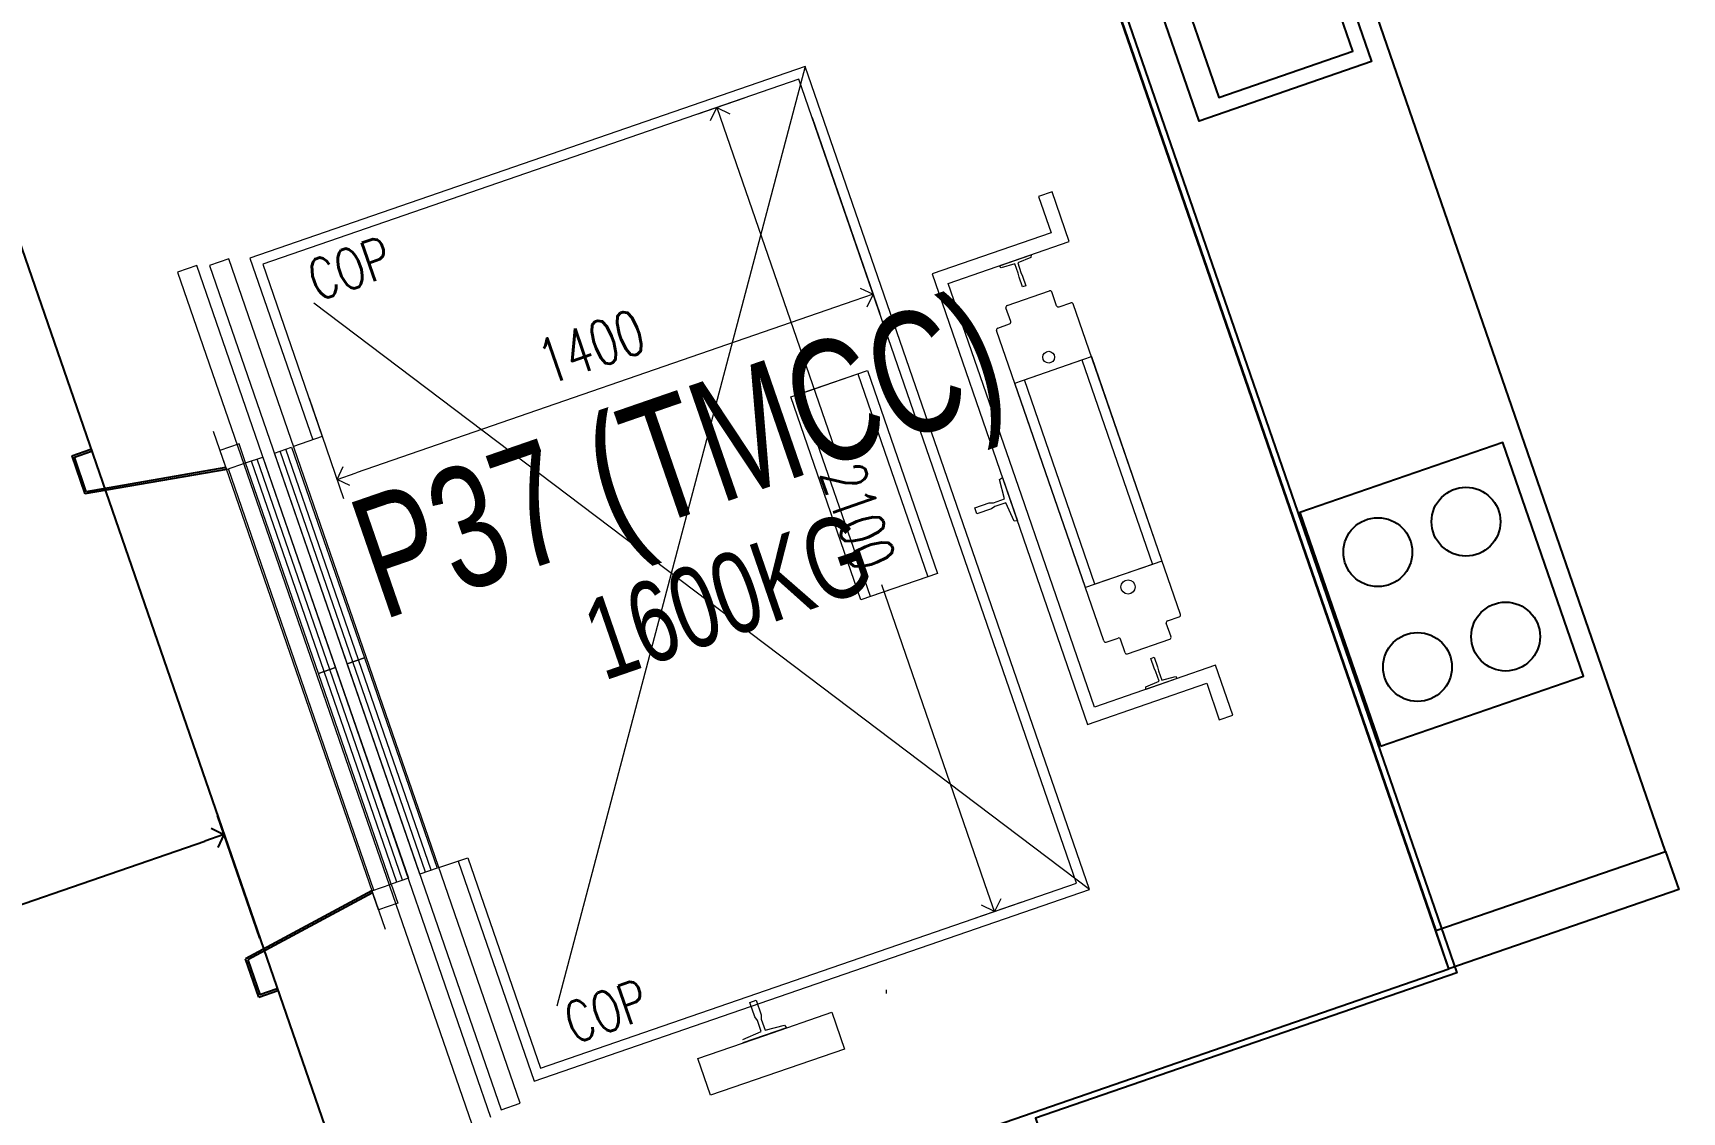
# Model space of a CAD drawing. Header units: millimetres. Extents: x -361699137 to 361252145, y -356478932 to 356523199.
# Drawn here: x 255205 to 259276, y 36315 to 38979 of the extents above; entities that cross this region are included whole.
import ezdxf
from ezdxf.enums import TextEntityAlignment as Align
from ezdxf.xclip import XClip

# ---------------------------------------------------------------- set-up
doc = ezdxf.new("R2010")
doc.units = ezdxf.units.MM
doc.header["$LTSCALE"] = 100
doc.header["$MEASUREMENT"] = 0
doc.header["$XCLIPFRAME"] = 0
doc.linetypes.add('Xref_ST_MBDV Cot vach 30.7.2022$0$ACAD_ISO02W100', pattern=[15, 12, -3])
for name, color, linetype in [('A-ANNO-ROOM', 50, 'Continuous'), ('IDEA - dim', 251, 'Continuous'), ('Xref_ST_MBDV Cot vach 30.7.2022$0$KT-Net manh', 139, 'Continuous'), ('Xref_ST_MBDV Cot vach 30.7.2022$0$KT-Text', 7, 'Continuous')]:
    doc.layers.add(name, color=color, linetype=linetype)
doc.layers.add('dien tich thong thuy', color=3, linetype='Continuous', plot=False)
doc.layers.add('Xref_ST_MBDV Cot vach 30.7.2022$0$KT-Noi that', color=36, linetype='Continuous', lineweight=9)
doc.styles.add('220126_HDN_HBA typical plan$0$211210_HDN_HBA_TYPICAL PLAN CORE OPT 1$0$HBA-Text', font='GOTHIC.TTF')
doc.styles.add('Xref_ST_MBDV Cot vach 30.7.2022$0$Arial', font='arial.ttf', dxfattribs={"width": 0.7})
doc.styles.add('Xref_ST_MBDV Cot vach 30.7.2022$0$ROMANS', font='ROMANS.SHX')
doc.styles.add('Xref_ST_MBDV Cot vach 30.7.2022$0$xref.N.Cot vach tang N2$0$DIM', font='vnsimli.shx', dxfattribs={"width": 0.7})
doc.dimstyles.new('Xref_ST_MBDV Cot vach 30.7.2022$0$xref.N.Cot vach tang N2$0$CCU 1-100 A1', dxfattribs={"dimscale": 100, "dimtxt": 2.2, "dimasz": 1, "dimexe": 1, "dimexo": 0, "dimgap": 1, "dimtad": 1, "dimdec": 0, "dimdsep": 46, "dimtxsty": 'Xref_ST_MBDV Cot vach 30.7.2022$0$xref.N.Cot vach tang N2$0$DIM', "dimblk1": 'Xref_ST_MBDV Cot vach 30.7.2022$0$xref.N.Cot vach tang N2$0$_ARCHTICK', "dimblk2": 'Xref_ST_MBDV Cot vach 30.7.2022$0$xref.N.Cot vach tang N2$0$_ARCHTICK', "dimsah": 1, "dimcen": 0, "dimdle": 1, "dimclrd": 256, "dimclre": 256, "dimclrt": 31, "dimadec": 0, "dimazin": 0, "dimtfac": 1, "dimtdec": 0, "dimtix": 1, "dimtmove": 2, "dimatfit": 3, "dimldrblk": 'Xref_ST_MBDV Cot vach 30.7.2022$0$xref.N.Cot vach tang N2$0$_ARCHTICK', "dimfxl": 8, "dimtolj": 1, "dimarcsym": 0})

# ---------------------------------------------------------------- blocks, each defined once
blk = doc.blocks.new('A$C1AAC5519')
at = {"layer": 'A-ANNO-ROOM', "insert": (773, 1216.6), "char_height": 600, "attachment_point": 2, "rotation": 50.4488, "style": '220126_HDN_HBA typical plan$0$211210_HDN_HBA_TYPICAL PLAN CORE OPT 1$0$HBA-Text'}
blk.add_mtext_dynamic_manual_height_columns('S.B1.', width=722857412.874, gutter_width=9765.6, heights=[0], dxfattribs=at)
blk = doc.blocks.new('A$C418F5BC8')
at = {"layer": 'A-ANNO-ROOM', "insert": (648.1, 1090.8), "char_height": 600, "attachment_point": 2, "rotation": 50.4488, "style": '220126_HDN_HBA typical plan$0$211210_HDN_HBA_TYPICAL PLAN CORE OPT 1$0$HBA-Text'}
blk.add_mtext_dynamic_manual_height_columns('SL-S', width=722857412.874, gutter_width=9765.6, heights=[0], dxfattribs=at)
blk = doc.blocks.new('A$C2A6C5140')
at = {"layer": 'A-ANNO-ROOM', "insert": (731.4, 1190, 0), "char_height": 600, "attachment_point": 2, "rotation": 50.4488, "style": '220126_HDN_HBA typical plan$0$211210_HDN_HBA_TYPICAL PLAN CORE OPT 1$0$HBA-Text'}
blk.add_mtext_dynamic_manual_height_columns('2-BR', width=722857412.874, gutter_width=9765.6, heights=[0], dxfattribs=at)
blk = doc.blocks.new('A$C5388591E')
at = {"layer": 'A-ANNO-ROOM', "insert": (894.3, 842.2, 0), "char_height": 600, "attachment_point": 2, "rotation": 1.4065, "style": '220126_HDN_HBA typical plan$0$211210_HDN_HBA_TYPICAL PLAN CORE OPT 1$0$HBA-Text'}
blk.add_mtext_dynamic_manual_height_columns('3-BR', width=722857412.874, gutter_width=9765.6, heights=[0], dxfattribs=at)
blk = doc.blocks.new('A$C21AF0CCA')
at = {"layer": 'A-ANNO-ROOM', "insert": (1197.6, 814.7), "char_height": 600, "attachment_point": 2, "rotation": 0.1054, "style": '220126_HDN_HBA typical plan$0$211210_HDN_HBA_TYPICAL PLAN CORE OPT 1$0$HBA-Text'}
blk.add_mtext_dynamic_manual_height_columns('S.B1P.', width=722857412.874, gutter_width=9765.6, heights=[0], dxfattribs=at)
blk = doc.blocks.new('Xref_ST_MBDV Cot vach 30.7.2022$0$xref.N.Cot vach tang N2$0$_Open90')
at = {"color": 0, "linetype": 'ByBlock', "lineweight": -2}
for p, q in [((0, 0), (-1, 0)), ((-0.5, 0.5), (0, 0)), ((0, 0), (-0.5, -0.5))]:
    blk.add_line(p, q, dxfattribs=at)
blk = doc.blocks.new('*D519')
at = {"layer": 'Defpoints', "color": 0, "transparency": 16777216}
for p in [(256893.4, 38794.9), (256960.7, 38818.1, 0), (257646, 36833.1, 0)]:
    blk.add_point(p, dxfattribs=at)
at = {"layer": 'Xref_ST_MBDV Cot vach 30.7.2022$0$KT-Noi that', "color": 5, "transparency": 16777216}
for p, q in [((256960.7, 38818.1), (256846.2, 38778.6)), ((256909.8, 38747.6), (257183.9, 37953.6)), ((257562.4, 36857.1), (257300.3, 37616.5)), ((257646, 36833.1), (257531.5, 36793.5))]:
    blk.add_line(p, q, dxfattribs=at)
for p, xscale, yscale, zscale, rotation in [((256893.4, 38794.9), 49.99999999999999, 49.99999999999999, 49.99999999999999, 109.0471379549148), ((257578.8, 36809.8), 50, 50, 50, 289.0471379549148)]:
    blk.add_blockref('Xref_ST_MBDV Cot vach 30.7.2022$0$xref.N.Cot vach tang N2$0$_Open90', p, dxfattribs=dict(at, xscale=xscale, yscale=yscale, zscale=zscale, rotation=rotation))
at = {"layer": 'Xref_ST_MBDV Cot vach 30.7.2022$0$KT-Noi that', "color": 5, "transparency": 16777216, "insert": (257242.1, 37785), "char_height": 110, "attachment_point": 5, "rotation": 289.0471, "style": 'Xref_ST_MBDV Cot vach 30.7.2022$0$xref.N.Cot vach tang N2$0$DIM'}
blk.add_mtext('\\A1;2100', dxfattribs=at)
blk = doc.blocks.new('Xref_ST_MBDV Cot vach 30.7.2022$0$xref.N.Cot vach tang N2$0$_ARCHTICK')
at = {"color": 0, "linetype": 'ByBlock', "const_width": 0.15}
blk.add_lwpolyline([(-0.5, -0.5), (0.5, 0.5)], dxfattribs=at)
blk = doc.blocks.new('*D520')
at = {"layer": 'Defpoints', "color": 0, "transparency": 16777216}
for p in [(257128.5, 38770.2, 0), (255886.8, 38077), (255955.9, 37876.9)]:
    blk.add_point(p, dxfattribs=at)
at = {"layer": 'Xref_ST_MBDV Cot vach 30.7.2022$0$KT-Noi that', "color": 5, "transparency": 16777216}
for p, q in [((257128.5, 38770.2), (257295.5, 38286.5)), ((257231.9, 38317.5), (256003.1, 37893.2)), ((255886.8, 38077), (255972.2, 37829.6))]:
    blk.add_line(p, q, dxfattribs=at)
at = {"layer": 'Xref_ST_MBDV Cot vach 30.7.2022$0$KT-Noi that', "color": 5, "transparency": 16777216, "xscale": 50, "yscale": 50, "zscale": 50}
for p, rotation in [((257279.2, 38333.8), 19.04713795282484), ((255955.9, 37876.9), 199.0471379528248)]:
    blk.add_blockref('Xref_ST_MBDV Cot vach 30.7.2022$0$xref.N.Cot vach tang N2$0$_Open90', p, dxfattribs=dict(at, rotation=rotation))
at = {"layer": 'Xref_ST_MBDV Cot vach 30.7.2022$0$KT-Noi that', "color": 5, "transparency": 16777216, "insert": (256583.3, 38204.6), "char_height": 110, "attachment_point": 5, "rotation": 19.0471, "style": 'Xref_ST_MBDV Cot vach 30.7.2022$0$xref.N.Cot vach tang N2$0$DIM'}
blk.add_mtext('\\A1;1400', dxfattribs=at)
blk = doc.blocks.new('*D522')
at = {"layer": 'Defpoints', "color": 5, "transparency": 16777216}
for p, q in [((255765.1, 36744.1), (255660.5, 37047.2)), ((252982.8, 36069.8), (255629.5, 36983.6)), ((253023.9, 35797.7), (252919.2, 36100.8))]:
    blk.add_line(p, q, dxfattribs=at)
at = {"layer": 'Defpoints', "color": 0, "transparency": 16777216}
for p in [(255676.8, 36999.9), (255765.1, 36744.1), (253023.9, 35797.7)]:
    blk.add_point(p, dxfattribs=at)
at = {"layer": 'Defpoints', "color": 5, "transparency": 16777216}
for p, xscale, yscale, zscale, rotation in [((255676.8, 36999.9), 50.00000000000001, 50.00000000000001, 50.00000000000001, 19.04713795401963), ((252935.6, 36053.5), 50, 50, 50, 199.0471379540196)]:
    blk.add_blockref('Xref_ST_MBDV Cot vach 30.7.2022$0$xref.N.Cot vach tang N2$0$_Open90', p, dxfattribs=dict(at, xscale=xscale, yscale=yscale, zscale=zscale, rotation=rotation))
at = {"layer": 'Defpoints', "color": 5, "transparency": 16777216, "insert": (254271.9, 36626), "char_height": 110, "attachment_point": 5, "rotation": 19.0471, "style": 'Xref_ST_MBDV Cot vach 30.7.2022$0$xref.N.Cot vach tang N2$0$DIM'}
blk.add_mtext('\\A1;2900', dxfattribs=at)
blk = doc.blocks.new('*U204')
at = {"ltscale": 5}
blk.add_lwpolyline([(305, -530), (305, 0), (-305, 0), (-305, -530)], close=True, dxfattribs=at)
for centre in [(-150, -150), (150, -150), (-150, -380), (150, -380)]:
    blk.add_circle(centre, 85, dxfattribs=at)
blk = doc.blocks.new('*U205')
at = {"ltscale": 5}
for points in [[(-300, -450), (300, -450), (300, 0), (-300, 0)], [(-15, -20), (15, -20), (15, -270), (-15, -270)], [(-261, -65), (261, -65), (261, -415), (-261, -415)]]:
    blk.add_lwpolyline(points, close=True, dxfattribs=at)
blk = doc.blocks.new('13')
at = {"color": 1}
blk.add_lwpolyline([(-3200, 200), (-3200, -1100), (0, -1100)], dxfattribs=at)
at = {"layer": 'IDEA - dim'}
for points in [[(-3100, -1100), (-3100, -1700), (-3200, -1700), (-3200, -1100)], [(-170, -1100), (-3100, -1100), (-3100, -1700), (-170, -1700)]]:
    blk.add_lwpolyline(points, close=True, dxfattribs=at)
at = {"layer": 'IDEA - dim', "extrusion": (0, 0, -1), "xscale": -0.9999999999999999, "zscale": -0.9999999999999999, "rotation": 180}
blk.add_blockref('*U204', (2320, -1650), dxfattribs=at)
at = {"layer": 'IDEA - dim', "xscale": -0.9999999999999998}
blk.add_blockref('*U205', (-720, -1200), dxfattribs=at)
blk = doc.blocks.new('ĂERWER')
at = {"layer": 'Xref_ST_MBDV Cot vach 30.7.2022$0$KT-Text', "extrusion": (-4.67132e-09, 1.35303e-08, 1), "style": 'Xref_ST_MBDV Cot vach 30.7.2022$0$Arial', "width": 0.7}
blk.add_text('P37 (TMCC)', height=300, rotation=19.0471, dxfattribs=at).set_placement((-79424.3, 37589.4, 0), align=Align.CENTER)
at = {"layer": 'Xref_ST_MBDV Cot vach 30.7.2022$0$KT-Text', "extrusion": (7.27278e-08, 3.96042e-08, 1), "style": 'Xref_ST_MBDV Cot vach 30.7.2022$0$Arial', "width": 0.7}
blk.add_text('1600KG', height=200, rotation=19.0471, dxfattribs=at).set_placement((-79316.9, 37288.1, 0), align=Align.CENTER)
blk = doc.blocks.new('*D547')
at = {"layer": 'Defpoints', "color": 0, "transparency": 16777216}
for p in [(256893.4, 38794.9), (256960.7, 38818.1, 0), (257646, 36833.1, 0)]:
    blk.add_point(p, dxfattribs=at)
at = {"layer": 'Xref_ST_MBDV Cot vach 30.7.2022$0$KT-Noi that', "color": 5, "transparency": 16777216}
for p, q in [((256960.7, 38818.1), (256846.2, 38778.6)), ((256909.8, 38747.6), (257183.9, 37953.6)), ((257562.4, 36857.1), (257300.3, 37616.5)), ((257646, 36833.1), (257531.5, 36793.5))]:
    blk.add_line(p, q, dxfattribs=at)
for p, xscale, yscale, zscale, rotation in [((256893.4, 38794.9), 49.99999999999999, 49.99999999999999, 49.99999999999999, 109.0471379549148), ((257578.8, 36809.8), 50, 50, 50, 289.0471379549148)]:
    blk.add_blockref('Xref_ST_MBDV Cot vach 30.7.2022$0$xref.N.Cot vach tang N2$0$_Open90', p, dxfattribs=dict(at, xscale=xscale, yscale=yscale, zscale=zscale, rotation=rotation))
at = {"layer": 'Xref_ST_MBDV Cot vach 30.7.2022$0$KT-Noi that', "color": 5, "transparency": 16777216, "insert": (257242.1, 37785), "char_height": 110, "attachment_point": 5, "rotation": 289.0471, "style": 'Xref_ST_MBDV Cot vach 30.7.2022$0$xref.N.Cot vach tang N2$0$DIM'}
blk.add_mtext('\\A1;2100', dxfattribs=at)
blk = doc.blocks.new('*D548')
at = {"layer": 'Defpoints', "color": 0, "transparency": 16777216}
for p in [(257128.5, 38770.2, 0), (255886.8, 38077), (255955.9, 37876.9)]:
    blk.add_point(p, dxfattribs=at)
at = {"layer": 'Xref_ST_MBDV Cot vach 30.7.2022$0$KT-Noi that', "color": 5, "transparency": 16777216}
for p, q in [((257128.5, 38770.2), (257295.5, 38286.5)), ((257231.9, 38317.5), (256003.1, 37893.2)), ((255886.8, 38077), (255972.2, 37829.6))]:
    blk.add_line(p, q, dxfattribs=at)
at = {"layer": 'Xref_ST_MBDV Cot vach 30.7.2022$0$KT-Noi that', "color": 5, "transparency": 16777216, "xscale": 50, "yscale": 50, "zscale": 50}
for p, rotation in [((257279.2, 38333.8), 19.04713795282484), ((255955.9, 37876.9), 199.0471379528248)]:
    blk.add_blockref('Xref_ST_MBDV Cot vach 30.7.2022$0$xref.N.Cot vach tang N2$0$_Open90', p, dxfattribs=dict(at, rotation=rotation))
at = {"layer": 'Xref_ST_MBDV Cot vach 30.7.2022$0$KT-Noi that', "color": 5, "transparency": 16777216, "insert": (256583.3, 38204.6), "char_height": 110, "attachment_point": 5, "rotation": 19.0471, "style": 'Xref_ST_MBDV Cot vach 30.7.2022$0$xref.N.Cot vach tang N2$0$DIM'}
blk.add_mtext('\\A1;1400', dxfattribs=at)
blk = doc.blocks.new('*D550')
at = {"layer": 'Defpoints', "color": 5, "transparency": 16777216}
for p, q in [((255765.1, 36744.1), (255660.5, 37047.2)), ((252982.8, 36069.8), (255629.5, 36983.6)), ((253023.9, 35797.7), (252919.2, 36100.8))]:
    blk.add_line(p, q, dxfattribs=at)
at = {"layer": 'Defpoints', "color": 0, "transparency": 16777216}
for p in [(255676.8, 36999.9), (255765.1, 36744.1), (253023.9, 35797.7)]:
    blk.add_point(p, dxfattribs=at)
at = {"layer": 'Defpoints', "color": 5, "transparency": 16777216}
for p, xscale, yscale, zscale, rotation in [((255676.8, 36999.9), 50.00000000000001, 50.00000000000001, 50.00000000000001, 19.04713795401963), ((252935.6, 36053.5), 50, 50, 50, 199.0471379540196)]:
    blk.add_blockref('Xref_ST_MBDV Cot vach 30.7.2022$0$xref.N.Cot vach tang N2$0$_Open90', p, dxfattribs=dict(at, xscale=xscale, yscale=yscale, zscale=zscale, rotation=rotation))
at = {"layer": 'Defpoints', "color": 5, "transparency": 16777216, "insert": (254271.9, 36626), "char_height": 110, "attachment_point": 5, "rotation": 19.0471, "style": 'Xref_ST_MBDV Cot vach 30.7.2022$0$xref.N.Cot vach tang N2$0$DIM'}
blk.add_mtext('\\A1;2900', dxfattribs=at)

msp = doc.modelspace()

# ---------------------------------------------------------------- linework, layer by layer
at = {"layer": 'Defpoints', "elevation": 0}
msp.add_lwpolyline([(252380.9, 37660.1), (255122.1, 38606.5), (256068.5, 35865.3), (254792.4, 35424.7), (254498.7, 36275.4), (253033.6, 35769.6)], close=True, dxfattribs=at)
msp.add_lwpolyline([(252380.9, 37660.1), (255122.1, 38606.5), (256068.5, 35865.3), (254792.4, 35424.7), (254498.7, 36275.4), (253033.6, 35769.6)], close=True, dxfattribs=at)
at = {"layer": 'dien tich thong thuy', "elevation": 0}
msp.add_lwpolyline([(263388.5, 37154.7), (262654.2, 39281.5), (262545.5, 39244), (261946.7, 40978.5), (259333, 40076.2), (258416.1, 39759.6), (257730.8, 39523), (258719.7, 36658.9), (257679.9, 36299.9), (258779.6, 33114.6), (258968.7, 33179.7), (259882.5, 30533), (262382.7, 31396.2), (262505.6, 31438.6), (264958.5, 32285.5), (263555.1, 36350.3), (263663.9, 36387.6), (263397.9, 37158)], close=True, dxfattribs=at)
msp.add_lwpolyline([(263388.5, 37154.7), (262654.2, 39281.5), (262545.5, 39244), (261946.7, 40978.5), (259333, 40076.2), (258416.1, 39759.6), (257730.8, 39523), (258719.7, 36658.9), (257679.9, 36299.9), (258779.6, 33114.6), (258968.7, 33179.7), (259882.5, 30533), (262382.7, 31396.2), (262505.6, 31438.6), (264958.5, 32285.5), (263555.1, 36350.3), (263663.9, 36387.6), (263397.9, 37158)], close=True, dxfattribs=at)
at = {"layer": 'Xref_ST_MBDV Cot vach 30.7.2022$0$KT-Net manh'}
for p, q in [((255301, 37935.1, 0), (255333.6, 37840.8, 0)), ((255301, 37935.1, 0), (255333.6, 37840.8, 0)), ((255683.1, 37900.9, 0), (255333.6, 37840.8, 0)), ((255683.1, 37900.9, 0), (255333.6, 37840.8, 0)), ((255681.4, 37905.8, 0), (255337, 37846.1, 0)), ((255681.4, 37905.8, 0), (255337, 37846.1, 0)), ((256042.1, 36861.2, 0), (255729.9, 36692.9, 0)), ((256042.1, 36861.2, 0), (255729.9, 36692.9, 0)), ((256043.8, 36856.3, 0), (255735.9, 36690.8, 0)), ((256043.8, 36856.3, 0), (255735.9, 36690.8, 0)), ((255762.5, 36598.5, 0), (255729.9, 36692.9, 0)), ((255762.5, 36598.5, 0), (255729.9, 36692.9, 0))]:
    msp.add_line(p, q, dxfattribs=at)
at = {"layer": 'Xref_ST_MBDV Cot vach 30.7.2022$0$KT-Net manh', "elevation": 0}
for points in [[(255301, 37935.1), (255348.3, 37951.5)], [(255301, 37935.1), (255348.3, 37951.5)], [(255337, 37846.1), (255307.4, 37932.1), (255349.9, 37946.7)], [(255337, 37846.1), (255307.4, 37932.1), (255349.9, 37946.7)], [(255735.9, 36690.8), (255765.6, 36604.9), (255808.1, 36619.6)], [(255735.9, 36690.8), (255765.6, 36604.9), (255808.1, 36619.6)], [(255762.5, 36598.5), (255809.7, 36614.8)], [(255762.5, 36598.5), (255809.7, 36614.8)]]:
    msp.add_lwpolyline(points, dxfattribs=at)
at = {"layer": 'Xref_ST_MBDV Cot vach 30.7.2022$0$KT-Noi that', "linetype": 'Continuous', "ltscale": 2}
for p, q in [((257111.4, 38896.6, 0), (255740.8, 38423.4, 0)), ((257111.4, 38896.6, 0), (255740.8, 38423.4, 0)), ((257813, 36864.3, 0), (257111.4, 38896.6, 0)), ((257813, 36864.3, 0), (257111.4, 38896.6, 0)), ((257095.9, 38864.8, 0), (255772.5, 38407.9, 0)), ((257095.9, 38864.8, 0), (255772.5, 38407.9, 0)), ((257781.2, 36879.7, 0), (257095.9, 38864.8, 0)), ((257781.2, 36879.7, 0), (257095.9, 38864.8, 0)), ((257591, 38404.4, 0), (257669, 38431.3, 0)), ((257591, 38404.4, 0), (257669, 38431.3, 0)), ((257669, 38431.3, 0), (257668.6, 38424.8, 0)), ((257669, 38431.3, 0), (257668.6, 38424.8, 0)), ((255609.7, 38404.6, 0), (255562.4, 38388.2, 0)), ((255609.7, 38404.6, 0), (255562.4, 38388.2, 0)), ((255562.4, 38388.2, 0), (256288.6, 36285.1, 0)), ((255562.4, 38388.2, 0), (256288.6, 36285.1, 0)), ((256335.8, 36301.4, 0), (255609.7, 38404.6, 0)), ((256335.8, 36301.4, 0), (255609.7, 38404.6, 0)), ((255740.8, 38423.4, 0), (255895.8, 37974.4, 0)), ((255740.8, 38423.4, 0), (255895.8, 37974.4, 0)), ((255772.5, 38407.9, 0), (255919.4, 37982.5, 0)), ((255772.5, 38407.9, 0), (255919.4, 37982.5, 0)), ((257595.3, 38399.5, 0), (257591, 38404.4, 0)), ((257595.3, 38399.5, 0), (257591, 38404.4, 0)), ((257629.1, 38408.9, 0), (257595.3, 38399.5, 0)), ((257629.1, 38408.9, 0), (257595.3, 38399.5, 0)), ((257637.2, 38385.6, 0), (257629.1, 38408.9, 0)), ((257637.2, 38385.6, 0), (257629.1, 38408.9, 0)), ((257668.6, 38424.8, 0), (257636.2, 38411.3, 0)), ((257668.6, 38424.8, 0), (257636.2, 38411.3, 0)), ((257636.2, 38411.3, 0), (257644.2, 38388, 0)), ((257636.2, 38411.3, 0), (257644.2, 38388, 0)), ((257644.2, 38388, 0), (257647.7, 38378.7, 0)), ((257644.2, 38388, 0), (257647.7, 38378.7, 0)), ((257639.7, 38375.9, 0), (257637.2, 38385.6, 0)), ((257639.7, 38375.9, 0), (257637.2, 38385.6, 0)), ((257648, 38351.9, 0), (257639.7, 38375.9, 0)), ((257648, 38351.9, 0), (257639.7, 38375.9, 0)), ((257647.7, 38378.7, 0), (257656.5, 38354.8, 0)), ((257647.7, 38378.7, 0), (257656.5, 38354.8, 0)), ((257656.5, 38354.8, 0), (257648, 38351.9, 0)), ((257656.5, 38354.8, 0), (257648, 38351.9, 0)), ((257609.9, 38306.2, 0), (257714.6, 38342.4, 0)), ((257609.9, 38306.2, 0), (257714.6, 38342.4, 0)), ((257732.2, 38305.6, 0), (257720.5, 38339.5, 0)), ((257732.2, 38305.6, 0), (257720.5, 38339.5, 0)), ((257738.1, 38302.7, 0), (257767.2, 38312.8, 0)), ((257738.1, 38302.7, 0), (257767.2, 38312.8, 0)), ((258037.7, 37543.2, 0), (257773, 38309.9, 0)), ((258037.7, 37543.2, 0), (257773, 38309.9, 0)), ((257618.8, 38266.4, 0), (257607.1, 38300.4, 0)), ((257618.8, 38266.4, 0), (257607.1, 38300.4, 0)), ((257848.7, 37477.9, 0), (257584, 38244.7, 0)), ((257848.7, 37477.9, 0), (257584, 38244.7, 0)), ((257586.8, 38250.5, 0), (257615.9, 38260.6, 0)), ((257586.8, 38250.5, 0), (257615.9, 38260.6, 0)), ((257075.8, 38080.3, 0), (257264.9, 38145.5, 0)), ((257075.8, 38080.3, 0), (257264.9, 38145.5, 0)), ((257264.9, 38145.5, 0), (257437.8, 37644.6, 0)), ((257264.9, 38145.5, 0), (257437.8, 37644.6, 0)), ((257628.9, 38114.6, 0), (257817.9, 38179.9, 0)), ((257628.9, 38114.6, 0), (257817.9, 38179.9, 0)), ((257652.5, 38122.8, 0), (257794.3, 38171.7, 0)), ((257652.5, 38122.8, 0), (257794.3, 38171.7, 0)), ((257794.3, 38171.7, 0), (257968.6, 37667, 0)), ((257794.3, 38171.7, 0), (257968.6, 37667, 0)), ((257817.9, 38179.9, 0), (257992.2, 37675.1, 0)), ((257817.9, 38179.9, 0), (257992.2, 37675.1, 0)), ((257099.4, 38088.4, 0), (257241.2, 38137.4, 0)), ((257099.4, 38088.4, 0), (257241.2, 38137.4, 0)), ((257241.2, 38137.4, 0), (257414.2, 37636.4, 0)), ((257241.2, 38137.4, 0), (257414.2, 37636.4, 0)), ((257803.1, 37609.9, 0), (257628.9, 38114.6, 0)), ((257803.1, 37609.9, 0), (257628.9, 38114.6, 0)), ((257826.8, 37618, 0), (257652.5, 38122.8, 0)), ((257826.8, 37618, 0), (257652.5, 38122.8, 0)), ((257248.8, 37579.3, 0), (257075.8, 38080.3, 0)), ((257248.8, 37579.3, 0), (257075.8, 38080.3, 0)), ((257272.4, 37587.4, 0), (257099.4, 38088.4, 0)), ((257272.4, 37587.4, 0), (257099.4, 38088.4, 0)), ((255650.5, 37995.5, 0), (256074.7, 36766.6, 0)), ((255650.5, 37995.5, 0), (256074.7, 36766.6, 0)), ((255919.4, 37982.5, 0), (255848.5, 37958, 0)), ((255919.4, 37982.5, 0), (255848.5, 37958, 0)), ((255714, 37964.5, 0), (255666.8, 37948.2, 0)), ((255714, 37964.5, 0), (255666.8, 37948.2, 0)), ((255666.8, 37948.2, 0), (255683.1, 37900.9, 0)), ((255666.8, 37948.2, 0), (255683.1, 37900.9, 0)), ((255730.3, 37917.3, 0), (255714, 37964.5, 0)), ((255730.3, 37917.3, 0), (255714, 37964.5, 0)), ((255683.1, 37900.9, 0), (255730.3, 37917.3, 0)), ((255683.1, 37900.9, 0), (255730.3, 37917.3, 0)), ((256046.8, 36862.8, 0), (255687.8, 37902.6, 0)), ((256046.8, 36862.8, 0), (255687.8, 37902.6, 0)), ((257591.4, 37876.9, 0), (257598.2, 37881.9, 0)), ((257591.4, 37876.9, 0), (257598.2, 37881.9, 0)), ((257603.8, 37828.8, 0), (257591.4, 37876.9, 0)), ((257603.8, 37828.8, 0), (257591.4, 37876.9, 0)), ((257598.2, 37881.9, 0), (257635.4, 37774.1, 0)), ((257598.2, 37881.9, 0), (257635.4, 37774.1, 0)), ((257530, 37806.5, 0), (257565.9, 37818.9, 0)), ((257530, 37806.5, 0), (257565.9, 37818.9, 0)), ((257565.9, 37818.9, 0), (257576.4, 37819.3, 0)), ((257565.9, 37818.9, 0), (257576.4, 37819.3, 0)), ((257576.4, 37819.3, 0), (257603.8, 37828.8, 0)), ((257576.4, 37819.3, 0), (257603.8, 37828.8, 0)), ((257607, 37819.3, 0), (257579.6, 37809.9, 0)), ((257607, 37819.3, 0), (257579.6, 37809.9, 0)), ((257627, 37773.9, 0), (257607, 37819.3, 0)), ((257627, 37773.9, 0), (257607, 37819.3, 0)), ((257535.2, 37791.4, 0), (257530, 37806.5, 0)), ((257535.2, 37791.4, 0), (257530, 37806.5, 0)), ((257571.2, 37803.8, 0), (257535.2, 37791.4, 0)), ((257571.2, 37803.8, 0), (257535.2, 37791.4, 0)), ((257579.6, 37809.9, 0), (257571.2, 37803.8, 0)), ((257579.6, 37809.9, 0), (257571.2, 37803.8, 0)), ((257635.4, 37774.1, 0), (257627, 37773.9, 0)), ((257635.4, 37774.1, 0), (257627, 37773.9, 0)), ((257992.2, 37675.1, 0), (257803.1, 37609.9, 0)), ((257992.2, 37675.1, 0), (257803.1, 37609.9, 0)), ((257968.6, 37667, 0), (257826.8, 37618, 0)), ((257968.6, 37667, 0), (257826.8, 37618, 0)), ((257437.8, 37644.6, 0), (257248.8, 37579.3, 0)), ((257437.8, 37644.6, 0), (257248.8, 37579.3, 0)), ((257414.2, 37636.4, 0), (257272.4, 37587.4, 0)), ((257414.2, 37636.4, 0), (257272.4, 37587.4, 0)), ((258005.8, 37527.3, 0), (258034.9, 37537.4, 0)), ((258005.8, 37527.3, 0), (258034.9, 37537.4, 0)), ((258014.5, 37488, 0), (258002.9, 37521.5, 0)), ((258014.5, 37488, 0), (258002.9, 37521.5, 0)), ((257854.6, 37475.1, 0), (257883.7, 37485.1, 0)), ((257854.6, 37475.1, 0), (257883.7, 37485.1, 0)), ((257901, 37448.9, 0), (257889.5, 37482.3, 0)), ((257901, 37448.9, 0), (257889.5, 37482.3, 0)), ((257906.9, 37446, 0), (258011.6, 37482.2, 0)), ((257906.9, 37446, 0), (258011.6, 37482.2, 0)), ((257964.6, 37435, 0), (257973.1, 37437.9, 0)), ((257964.6, 37435, 0), (257973.1, 37437.9, 0)), ((257973.3, 37411.1, 0), (257964.6, 37435, 0)), ((257973.3, 37411.1, 0), (257964.6, 37435, 0)), ((257973.1, 37437.9, 0), (257981.4, 37413.9, 0)), ((257973.1, 37437.9, 0), (257981.4, 37413.9, 0)), ((257976.8, 37401.8, 0), (257973.3, 37411.1, 0)), ((257976.8, 37401.8, 0), (257973.3, 37411.1, 0)), ((257981.4, 37413.9, 0), (257983.9, 37404.2, 0)), ((257981.4, 37413.9, 0), (257983.9, 37404.2, 0)), ((258030.1, 37385.4, 0), (257952.1, 37358.5, 0)), ((258030.1, 37385.4, 0), (257952.1, 37358.5, 0)), ((257952.5, 37365, 0), (257984.9, 37378.5, 0)), ((257952.5, 37365, 0), (257984.9, 37378.5, 0)), ((257984.9, 37378.5, 0), (257976.8, 37401.8, 0)), ((257984.9, 37378.5, 0), (257976.8, 37401.8, 0)), ((257983.9, 37404.2, 0), (257992, 37380.9, 0)), ((257983.9, 37404.2, 0), (257992, 37380.9, 0)), ((257992, 37380.9, 0), (258025.8, 37390.2, 0)), ((257992, 37380.9, 0), (258025.8, 37390.2, 0)), ((258025.8, 37390.2, 0), (258030.1, 37385.4, 0)), ((258025.8, 37390.2, 0), (258030.1, 37385.4, 0)), ((257952.1, 37358.5, 0), (257952.5, 37365, 0)), ((257952.1, 37358.5, 0), (257952.5, 37365, 0)), ((256207.5, 36918.3, 0), (256278.4, 36942.7, 0)), ((256207.5, 36918.3, 0), (256278.4, 36942.7, 0)), ((256254.7, 36934.6, 0), (256442.4, 36391.1, 0)), ((256254.7, 36934.6, 0), (256442.4, 36391.1, 0)), ((256278.4, 36942.7, 0), (256457.9, 36422.9, 0)), ((256278.4, 36942.7, 0), (256457.9, 36422.9, 0)), ((256042.1, 36861.2, 0), (256089.3, 36877.5, 0)), ((256042.1, 36861.2, 0), (256089.3, 36877.5, 0)), ((256058.4, 36813.9, 0), (256042.1, 36861.2, 0)), ((256058.4, 36813.9, 0), (256042.1, 36861.2, 0)), ((256089.3, 36877.5, 0), (256105.6, 36830.2, 0)), ((256089.3, 36877.5, 0), (256105.6, 36830.2, 0)), ((256442.4, 36391.1, 0), (257813, 36864.3, 0)), ((256442.4, 36391.1, 0), (257813, 36864.3, 0)), ((256457.9, 36422.9, 0), (257781.2, 36879.7, 0)), ((256457.9, 36422.9, 0), (257781.2, 36879.7, 0)), ((256105.6, 36830.2, 0), (256058.4, 36813.9, 0)), ((256105.6, 36830.2, 0), (256058.4, 36813.9, 0)), ((257312.3, 36607.8, 0), (257312, 36616.2, 0)), ((257312.3, 36607.8, 0), (257312, 36616.2, 0)), ((256975.1, 36585.6, 0), (256990.2, 36590.8, 0)), ((256975.1, 36585.6, 0), (256990.2, 36590.8, 0)), ((256987.5, 36549.6, 0), (256975.1, 36585.6, 0)), ((256987.5, 36549.6, 0), (256975.1, 36585.6, 0)), ((256990.2, 36590.8, 0), (257002.6, 36554.9, 0)), ((256990.2, 36590.8, 0), (257002.6, 36554.9, 0)), ((257002.6, 36554.9, 0), (257003, 36544.4, 0)), ((257002.6, 36554.9, 0), (257003, 36544.4, 0)), ((256957.6, 36493.8, 0), (257003.1, 36513.8, 0)), ((256957.6, 36493.8, 0), (257003.1, 36513.8, 0)), ((257065.6, 36522.6, 0), (256957.8, 36485.4, 0)), ((257065.6, 36522.6, 0), (256957.8, 36485.4, 0)), ((256993.6, 36541.2, 0), (256987.5, 36549.6, 0)), ((256993.6, 36541.2, 0), (256987.5, 36549.6, 0)), ((257003.1, 36513.8, 0), (256993.6, 36541.2, 0)), ((257003.1, 36513.8, 0), (256993.6, 36541.2, 0)), ((257003, 36544.4, 0), (257012.5, 36517, 0)), ((257003, 36544.4, 0), (257012.5, 36517, 0)), ((257012.5, 36517, 0), (257060.6, 36529.4, 0)), ((257012.5, 36517, 0), (257060.6, 36529.4, 0)), ((257060.6, 36529.4, 0), (257065.6, 36522.6, 0)), ((257060.6, 36529.4, 0), (257065.6, 36522.6, 0))]:
    msp.add_line(p, q, dxfattribs=at)
at = {"layer": 'Xref_ST_MBDV Cot vach 30.7.2022$0$KT-Noi that', "linetype": 'Xref_ST_MBDV Cot vach 30.7.2022$0$ACAD_ISO02W100', "ltscale": 2}
for p, q in [((257111.4, 38896.6, 0), (256457.9, 36422.9, 0)), ((257111.4, 38896.6, 0), (256457.9, 36422.9, 0)), ((257813, 36864.3, 0), (255772.5, 38407.9, 0)), ((257813, 36864.3, 0), (255772.5, 38407.9, 0))]:
    msp.add_line(p, q, dxfattribs=at)
at = {"layer": 'Xref_ST_MBDV Cot vach 30.7.2022$0$KT-Noi that', "linetype": 'Continuous', "ltscale": 2, "elevation": 0}
for points in [[(257616.8, 37828), (257808.7, 37271.9), (258102.7, 37373.4), (258133.7, 37283.6), (258166.8, 37295.1), (258124.4, 37417.9), (257825.7, 37314.8), (257645.1, 37837.8), (257464.6, 38360.7), (257763.3, 38463.9), (257720.8, 38586.7), (257687.8, 38575.3), (257718.8, 38485.5), (257424.8, 38384), (257616.8, 37828)], [(257616.8, 37828), (257808.7, 37271.9), (258102.7, 37373.4), (258133.7, 37283.6), (258166.8, 37295.1), (258124.4, 37417.9), (257825.7, 37314.8), (257645.1, 37837.8), (257464.6, 38360.7), (257763.3, 38463.9), (257720.8, 38586.7), (257687.8, 38575.3), (257718.8, 38485.5), (257424.8, 38384), (257616.8, 37828)], [(256408.2, 36336.9), (255688.6, 38421.2), (255641.3, 38404.9), (256360.9, 36320.6)], [(256408.2, 36336.9), (255688.6, 38421.2), (255641.3, 38404.9), (256360.9, 36320.6)], [(255801.2, 37941.7), (255843.8, 37956.4), (256023.3, 37436.5), (255980.7, 37421.8)], [(255801.2, 37941.7), (255843.8, 37956.4), (256023.3, 37436.5), (255980.7, 37421.8)], [(255730.3, 37917.3), (255772.9, 37931.9), (255952.4, 37412.1), (255909.8, 37397.4)], [(255730.3, 37917.3), (255772.9, 37931.9), (255952.4, 37412.1), (255909.8, 37397.4)], [(255909.8, 37397.4), (255952.4, 37412.1), (256131.9, 36892.2), (256089.3, 36877.5)], [(255909.8, 37397.4), (255952.4, 37412.1), (256131.9, 36892.2), (256089.3, 36877.5)], [(255980.7, 37421.8), (256023.3, 37436.5), (256202.8, 36916.6), (256160.2, 36902)], [(255980.7, 37421.8), (256023.3, 37436.5), (256202.8, 36916.6), (256160.2, 36902)], [(257011.7, 36504), (257177.1, 36561.2), (257208.4, 36470.4), (257043, 36413.3), (256877.6, 36356.2), (256846.3, 36446.9), (257011.7, 36504)], [(257011.7, 36504), (257177.1, 36561.2), (257208.4, 36470.4), (257043, 36413.3), (256877.6, 36356.2), (256846.3, 36446.9), (257011.7, 36504)]]:
    msp.add_lwpolyline(points, close=True, dxfattribs=at)
for points in [[(255994.9, 37426.7), (255815.4, 37946.6)], [(255994.9, 37426.7), (255815.4, 37946.6)], [(256009.1, 37431.6), (255829.6, 37951.5)], [(256009.1, 37431.6), (255829.6, 37951.5)], [(255924, 37402.3), (255744.5, 37922.1)], [(255924, 37402.3), (255744.5, 37922.1)], [(255938.2, 37407.2), (255758.7, 37927)], [(255938.2, 37407.2), (255758.7, 37927)], [(256174.4, 36906.9), (255994.9, 37426.7)], [(256174.4, 36906.9), (255994.9, 37426.7)], [(256188.6, 36911.7), (256009.1, 37431.6)], [(256188.6, 36911.7), (256009.1, 37431.6)], [(256103.5, 36882.4), (255924, 37402.3)], [(256103.5, 36882.4), (255924, 37402.3)], [(256117.7, 36887.3), (255938.2, 37407.2)], [(256117.7, 36887.3), (255938.2, 37407.2)]]:
    msp.add_lwpolyline(points, dxfattribs=at)
at = {"layer": 'Xref_ST_MBDV Cot vach 30.7.2022$0$KT-Noi that', "linetype": 'Continuous', "ltscale": 2}
for centre, radius in [((257712.6, 38178.5, 0), 14.5), ((257712.6, 38178.5, 0), 14.5), ((257908.4, 37611.3, 0), 17.5), ((257908.4, 37611.3, 0), 17.5)]:
    msp.add_circle(centre, radius, dxfattribs=at)
for centre, start, end in [((257611.4, 38301.9, 0), 109.0471, 199.0471), ((257611.4, 38301.9, 0), 109.0471, 199.0471), ((257716.2, 38338, 0), 19.0471, 109.0471), ((257716.2, 38338, 0), 19.0471, 109.0471), ((257736.6, 38307.1, 0), 199.0471, 289.0471), ((257736.6, 38307.1, 0), 199.0471, 289.0471), ((257768.7, 38308.4, 0), 19.0471, 109.0471), ((257768.7, 38308.4, 0), 19.0471, 109.0471), ((257614.4, 38264.9, 0), 289.0471, 19.0471), ((257614.4, 38264.9, 0), 289.0471, 19.0471), ((257588.3, 38246.2, 0), 109.0471, 199.0471), ((257588.3, 38246.2, 0), 109.0471, 199.0471), ((258033.4, 37541.7, 0), 289.0471, 19.0471), ((258033.4, 37541.7, 0), 289.0471, 19.0471), ((258007.3, 37523, 0), 109.0471, 199.0471), ((258007.3, 37523, 0), 109.0471, 199.0471), ((257853, 37479.5, 0), 199.0471, 289.0471), ((257853, 37479.5, 0), 199.0471, 289.0471), ((257885.2, 37480.8, 0), 19.0471, 109.0471), ((257885.2, 37480.8, 0), 19.0471, 109.0471), ((258010.1, 37486.5, 0), 289.0471, 19.0471), ((258010.1, 37486.5, 0), 289.0471, 19.0471), ((257905.4, 37450.4, 0), 199.0471, 289.0471), ((257905.4, 37450.4, 0), 199.0471, 289.0471)]:
    msp.add_arc(centre, 4.61, start, end, dxfattribs=at)

# ---------------------------------------------------------------- block references
at = {"layer": 'A-ANNO-ROOM'}
for p in [(-259643.7, 30107.5, 0), (-265285.3, 28918.9, 0), (-245554.4, 25356.8, 0), (-227992.2, 24030.2, 0), (-256709.5, 21832.9, 0), (-262170.1, 20336.7, 0), (-227340, 20267.8, 0), (-224467.8, 15310.1, 0)]:
    msp.add_blockref('A$C21AF0CCA', p, dxfattribs=at)
at = {"layer": 'dien tich thong thuy'}
for name, p, rotation in [('A$C2A6C5140', (-231902.2, 41866.7, 0), 310.9576437198666), ('A$C2A6C5140', (-223136.1, 38294.9, 0), 310.9576437198666), ('A$C2A6C5140', (-179022.3, 13510.4, 0), 310.9576437198666), ('A$C2A6C5140', (-176749.4, 2773.7, 0), 310.9576437198666), ('A$C2A6C5140', (-199561.1, 2743, 0), 310.9576437198666), ('A$C2A6C5140', (-192735.1, 2545.1, 0), 310.9576437198666), ('A$C418F5BC8', (-243956.4, 39603.9, 0), 309.6632197063607), ('A$C418F5BC8', (-248126.4, 37597.1, 0), 309.6632197063607), ('A$C418F5BC8', (-251890.4, 36548.6, 0), 309.6632197063607), ('A$C418F5BC8', (-255839.4, 34945, 0), 309.6632197063607), ('A$C1AAC5519', (-240877.1, 28052.6, 0), 309.6566028083925), ('A$C1AAC5519', (-219521.6, 27682.2, 0), 309.6566028083925), ('A$C1AAC5519', (-217651.9, 24628, 0), 309.6566028083925), ('A$C1AAC5519', (-267764, 19262.7, 0), 309.6566028083925), ('A$C418F5BC8', (-223053.1, 10712.7, 0), 309.6632197063607), ('A$C1AAC5519', (-213503.8, 3324.6, -0.3), 309.6566028083925), ('A$C1AAC5519', (-207798.7, 3064.6, 0), 309.6566028083925), ('A$C1AAC5519', (-184128.2, 2786.5, 0), 309.6566028083925)]:
    msp.add_blockref(name, p, dxfattribs=dict(at, rotation=rotation))
for p in [(-273086, 28673.9, 0), (-220441.7, 3035.2, 0)]:
    msp.add_blockref('A$C5388591E', p, dxfattribs=at)
at = {"layer": 'IDEA - dim', "rotation": 109.0471379536515}
msp.add_blockref('13', (256616.5, 39334, 0), dxfattribs=at)
msp.add_blockref('13', (256616.5, 39334, 0), dxfattribs=at)
at = {"layer": 'Xref_ST_MBDV Cot vach 30.7.2022$0$KT-Text'}
ref = msp.add_blockref('ĂERWER', (336269.8, 207.8, 0), dxfattribs=at)
XClip(ref).set_block_clipping_path([(-134885.3939039337, -23347.1456148657), (15494.0954186382, 85174.2458689829)])

# ---------------------------------------------------------------- texts
at = {"layer": 'Xref_ST_MBDV Cot vach 30.7.2022$0$KT-Noi that', "linetype": 'Continuous', "ltscale": 2, "style": 'Xref_ST_MBDV Cot vach 30.7.2022$0$ROMANS', "width": 0.75}
for p in [(255987.7, 38397.5, 0), (255987.7, 38397.5, 0), (256620.8, 36563.7, 0), (256620.8, 36563.7, 0)]:
    msp.add_text('COP', height=100, rotation=19.0471, dxfattribs=at).set_placement(p, align=Align.MIDDLE)

# ---------------------------------------------------------------- dimensions: what is measured, and where the dimension line sits
at = {"layer": 'Defpoints', "color": 5}
for picture in ['*D522', '*D550']:
    dim = msp.add_linear_dim(base=(255676.8, 36999.9, 0), p1=(253023.9, 35797.7, 0), p2=(255765.1, 36744.1, 0), angle=19.0471, dimstyle='Xref_ST_MBDV Cot vach 30.7.2022$0$xref.N.Cot vach tang N2$0$CCU 1-100 A1', override={"dimscale": 50, "dimblk1": 'Xref_ST_MBDV Cot vach 30.7.2022$0$xref.N.Cot vach tang N2$0$_Open90', "dimblk2": 'Xref_ST_MBDV Cot vach 30.7.2022$0$xref.N.Cot vach tang N2$0$_Open90', "dimclrd": 5, "dimclre": 5, "dimclrt": 5, "dimlwd": 65535, "dimlwe": 65535}, dxfattribs=at)
    dim.commit()
    dim.dimension.update_dxf_attribs({"geometry": picture, "text_midpoint": (254271.9, 36626, 0)})
at = {"layer": 'Xref_ST_MBDV Cot vach 30.7.2022$0$KT-Noi that', "color": 5}
for picture in ['*D519', '*D547']:
    dim = msp.add_linear_dim(base=(256893.4, 38794.9, 0), p1=(257646, 36833.1, 0), p2=(256960.7, 38818.1, 0), angle=289.0471, dimstyle='Xref_ST_MBDV Cot vach 30.7.2022$0$xref.N.Cot vach tang N2$0$CCU 1-100 A1', override={"dimscale": 50, "dimblk1": 'Xref_ST_MBDV Cot vach 30.7.2022$0$xref.N.Cot vach tang N2$0$_Open90', "dimblk2": 'Xref_ST_MBDV Cot vach 30.7.2022$0$xref.N.Cot vach tang N2$0$_Open90', "dimclrd": 5, "dimclre": 5, "dimclrt": 5, "dimlwd": 65535, "dimlwe": 65535}, dxfattribs=at)
    dim.commit()
    dim.dimension.update_dxf_attribs({"geometry": picture, "text_midpoint": (257242.1, 37785, 0), "dimtype": 160})
for picture in ['*D520', '*D548']:
    dim = msp.add_linear_dim(base=(255955.9, 37876.9, 0), p1=(257128.5, 38770.2, 0), p2=(255886.8, 38077, 0), angle=199.0471, dimstyle='Xref_ST_MBDV Cot vach 30.7.2022$0$xref.N.Cot vach tang N2$0$CCU 1-100 A1', override={"dimscale": 50, "dimblk1": 'Xref_ST_MBDV Cot vach 30.7.2022$0$xref.N.Cot vach tang N2$0$_Open90', "dimblk2": 'Xref_ST_MBDV Cot vach 30.7.2022$0$xref.N.Cot vach tang N2$0$_Open90', "dimclrd": 5, "dimclre": 5, "dimclrt": 5, "dimlwd": 65535, "dimlwe": 65535}, dxfattribs=at)
    dim.commit()
    dim.dimension.update_dxf_attribs({"geometry": picture, "text_midpoint": (256583.3, 38204.6, 0)})

doc.saveas('drawing.dxf')
